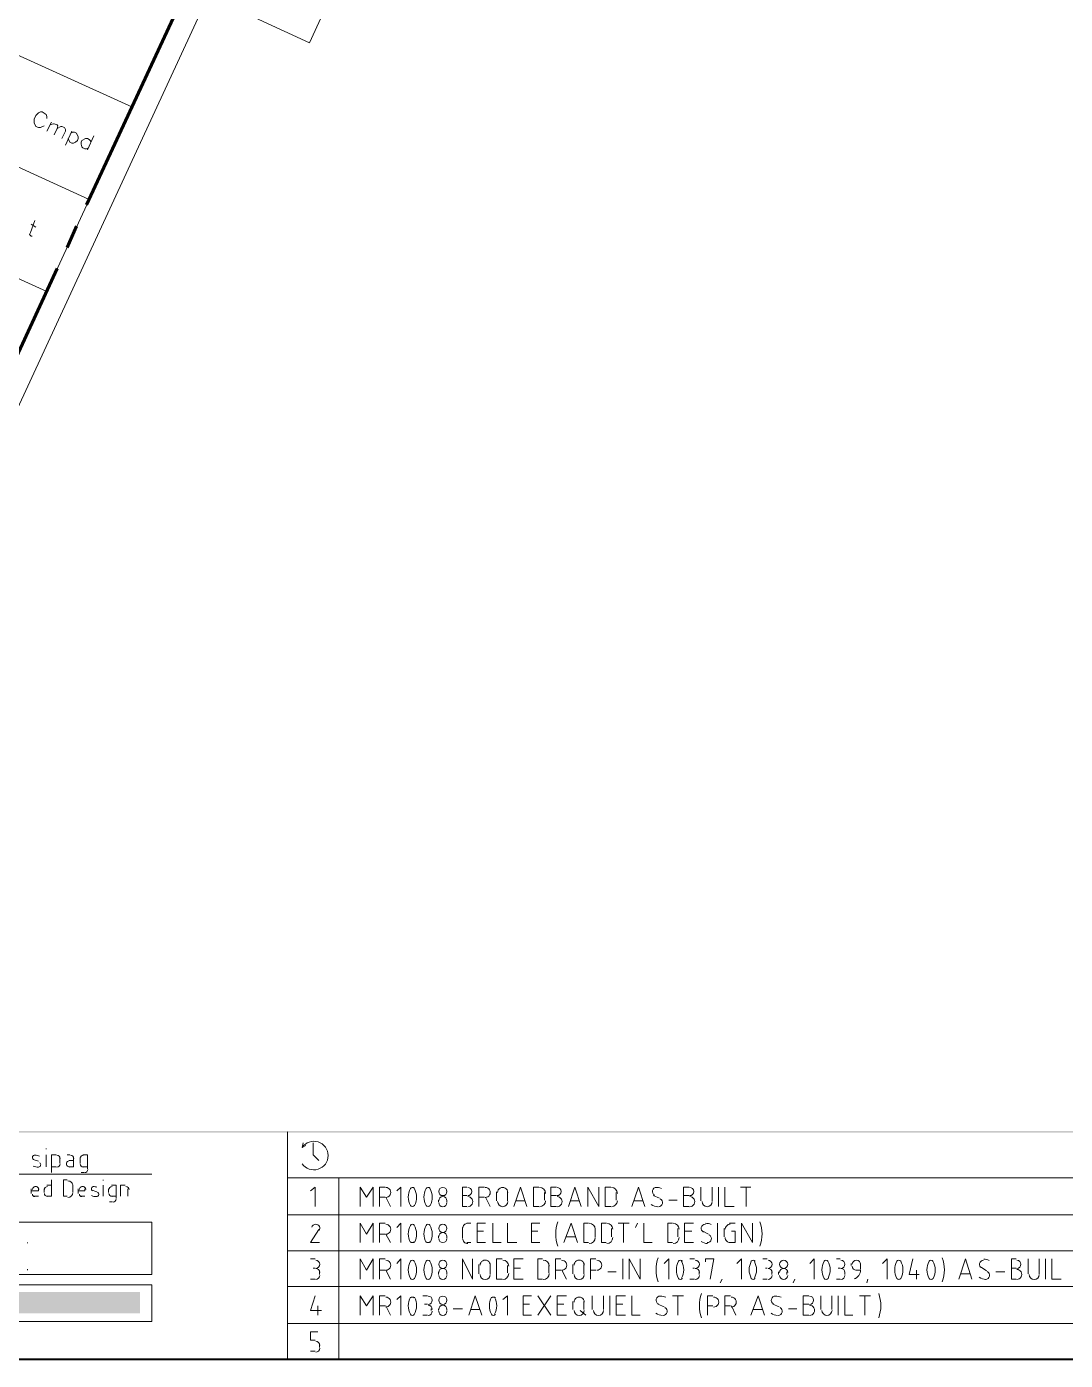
# Model space of a CAD drawing. Header units: millimetres. Extents: x 3.6 to 37.8, y 0.6 to 28.7.
# Drawn here: x 25.18 to 29.89, y 0.59 to 6.63 of the extents above; entities that cross this region are included whole.
import ezdxf

# ---------------------------------------------------------------- set-up
doc = ezdxf.new("R2010")
doc.units = ezdxf.units.MM
doc.layers.add('PDF_0', color=7, linetype='Continuous')
doc.layers.add('PDF_S45$BOUNDARY-NODE', color=3, linetype='Continuous')
doc.layers.add('PDF_S45$LOTS', color=254, linetype='Continuous', true_color=0xdcdcdc)
doc.layers.add('PDF_S45$SDU', color=157, linetype='Continuous', true_color=0x396472)

msp = doc.modelspace()

# ---------------------------------------------------------------- linework, layer by layer
at = {"layer": 'PDF_0', "lineweight": 0, "const_width": 0.00834}
msp.add_lwpolyline([(37.7648, 0.5988), (37.7648, 28.6993), (3.5681, 28.6993), (3.5681, 0.5988)], close=True, dxfattribs=at)
at = {"layer": 'PDF_0', "lineweight": 9}
for points in [[(24.8509, 18.7793), (24.6007, 18.2164), (26.623, 17.2907), (26.8649, 17.3866), (27.5946, 17.0613), (27.3194, 16.4359), (29.8755, 15.2558), (28.6788, 12.4495), (28.8622, 12.3619), (26.7064, 7.6042), (26.9024, 7.5124), (26.4646, 6.5575), (26.0059, 6.7702), (23.7125, 1.8123), (22.6951, 2.2751), (22.5241, 2.3377), (17.0491, 4.8479), (16.728, 4.7562), (15.4145, 5.3691)], [(26.3645, 1.6288), (26.3645, 0.5988)], [(26.4354, 1.5788), (26.4312, 1.5579), (26.4479, 1.5662)], [(26.4813, 1.5788), (26.4813, 1.5245), (26.5063, 1.4995)], [(25.272, 1.5496), (25.272, 1.5537)], [(25.272, 1.4703), (25.272, 1.5245)], [(25.297, 1.4453), (25.297, 1.5245), (25.3179, 1.5245)], [(25.3346, 1.512), (25.3346, 1.487)], [(25.3679, 1.5245), (25.3804, 1.5245)], [(25.3971, 1.512), (25.3971, 1.4703), (25.3763, 1.4703)], [(25.4263, 1.512), (25.4263, 1.487)], [(25.4597, 1.462), (25.4597, 1.5245), (25.4388, 1.5245)], [(25.2136, 1.5037), (25.2387, 1.4954)], [(25.3179, 1.4703), (25.297, 1.4703)], [(25.3763, 1.4995), (25.3971, 1.4995)], [(25.4388, 1.4703), (25.4597, 1.4703)], [(25.297, 1.412), (25.297, 1.3369), (25.2762, 1.3369)], [(25.3679, 1.412), (25.3512, 1.412), (25.3512, 1.3369), (25.3679, 1.3369)], [(25.4305, 1.4453), (25.443, 1.4453)], [(25.5306, 1.4078), (25.5306, 1.412)], [(25.2053, 1.3494), (25.2053, 1.3703)], [(25.2387, 1.3703), (25.2387, 1.3619), (25.2053, 1.3619)], [(25.2387, 1.3369), (25.2178, 1.3369)], [(25.2637, 1.3536), (25.2637, 1.3703)], [(25.2762, 1.3869), (25.297, 1.3869)], [(25.3929, 1.3578), (25.3929, 1.3869)], [(25.418, 1.3494), (25.418, 1.3703)], [(25.4472, 1.3703), (25.4472, 1.3619), (25.418, 1.3619)], [(25.4472, 1.3369), (25.4305, 1.3369)], [(25.4763, 1.3661), (25.5014, 1.3578)], [(25.5306, 1.3369), (25.5306, 1.3869)], [(25.5556, 1.3703), (25.5556, 1.3536)], [(25.5889, 1.3286), (25.5889, 1.3869), (25.5681, 1.3869)], [(25.5681, 1.3369), (25.5889, 1.3369)], [(25.6098, 1.3369), (25.6098, 1.3869), (25.6306, 1.3869)], [(25.6431, 1.3703), (25.6431, 1.3369)], [(26.4896, 1.291), (26.4896, 1.3786), (26.4688, 1.3619)], [(26.6939, 1.291), (26.6939, 1.3786), (26.7231, 1.3327), (26.7523, 1.3786), (26.7523, 1.291)], [(26.7815, 1.291), (26.7815, 1.3786), (26.8065, 1.3786)], [(26.8065, 1.3327), (26.7815, 1.3327)], [(26.8107, 1.3327), (26.8315, 1.291)], [(26.8774, 1.291), (26.8774, 1.3786), (26.8607, 1.3619)], [(27.1776, 1.3786), (27.1568, 1.3786), (27.1568, 1.291), (27.1776, 1.291)], [(27.1776, 1.3411), (27.1568, 1.3411)], [(27.2318, 1.291), (27.2318, 1.3786), (27.2569, 1.3786)], [(27.2569, 1.3327), (27.2318, 1.3327)], [(27.261, 1.3327), (27.2819, 1.291)], [(27.3111, 1.3161), (27.3111, 1.3578)], [(27.3611, 1.3578), (27.3611, 1.3161)], [(27.3903, 1.291), (27.4195, 1.3786), (27.4487, 1.291)], [(27.5029, 1.3786), (27.4779, 1.3786), (27.4779, 1.291), (27.5029, 1.291)], [(27.5279, 1.3202), (27.5279, 1.3536)], [(27.5821, 1.3786), (27.5571, 1.3786), (27.5571, 1.291), (27.5821, 1.291)], [(27.5821, 1.3411), (27.5571, 1.3411)], [(27.6363, 1.291), (27.6655, 1.3786), (27.6947, 1.291)], [(27.7239, 1.291), (27.7239, 1.3786), (27.7739, 1.291), (27.7739, 1.3786)], [(27.8281, 1.3786), (27.8031, 1.3786), (27.8031, 1.291), (27.8281, 1.291)], [(27.8531, 1.3202), (27.8531, 1.3536)], [(27.924, 1.291), (27.9532, 1.3786), (27.9824, 1.291)], [(28.0199, 1.3411), (28.0491, 1.3286)], [(28.1826, 1.3786), (28.1575, 1.3786), (28.1575, 1.291), (28.1826, 1.291)], [(28.1826, 1.3411), (28.1575, 1.3411)], [(28.2368, 1.3786), (28.2368, 1.3161)], [(28.2868, 1.3161), (28.2868, 1.3786)], [(28.316, 1.291), (28.316, 1.3786)], [(28.3452, 1.3786), (28.3452, 1.291), (28.3869, 1.291)], [(28.4161, 1.3786), (28.4619, 1.3786)], [(28.4411, 1.291), (28.4411, 1.3786)], [(25.5597, 1.3119), (25.5723, 1.3119)], [(27.0484, 1.3119), (27.0484, 1.3202)], [(27.0859, 1.3202), (27.0859, 1.3119)], [(27.4403, 1.3161), (27.3986, 1.3161)], [(27.6864, 1.3161), (27.6447, 1.3161)], [(27.9741, 1.3161), (27.9324, 1.3161)], [(28.0908, 1.3202), (28.1284, 1.3202)], [(26.6939, 1.1284), (26.6939, 1.216), (26.7231, 1.1659), (26.7523, 1.216), (26.7523, 1.1284)], [(26.7815, 1.1284), (26.7815, 1.216), (26.8065, 1.216)], [(26.8774, 1.1284), (26.8774, 1.216), (26.8607, 1.1951)], [(27.1776, 1.216), (27.1943, 1.216)], [(27.261, 1.1284), (27.2235, 1.1284), (27.2235, 1.216), (27.261, 1.216)], [(27.2944, 1.216), (27.2944, 1.1284), (27.3319, 1.1284)], [(27.3611, 1.216), (27.3611, 1.1284), (27.4028, 1.1284)], [(27.5071, 1.1284), (27.4695, 1.1284), (27.4695, 1.216), (27.5071, 1.216)], [(27.6155, 1.1284), (27.6488, 1.216), (27.678, 1.1284)], [(27.7281, 1.216), (27.7072, 1.216), (27.7072, 1.1284), (27.7281, 1.1284)], [(27.8073, 1.216), (27.7864, 1.216), (27.7864, 1.1284), (27.8073, 1.1284)], [(27.8615, 1.216), (27.9115, 1.216)], [(27.8865, 1.1284), (27.8865, 1.216)], [(27.9407, 1.1951), (27.9491, 1.216)], [(27.9782, 1.216), (27.9782, 1.1284), (28.0158, 1.1284)], [(28.1075, 1.216), (28.0867, 1.216), (28.0867, 1.1284), (28.1075, 1.1284)], [(28.2034, 1.1284), (28.1617, 1.1284), (28.1617, 1.216), (28.2034, 1.216)], [(28.3118, 1.1284), (28.3118, 1.216)], [(28.366, 1.216), (28.3911, 1.216)], [(28.4202, 1.1284), (28.4202, 1.216), (28.4703, 1.1284), (28.4703, 1.216)], [(26.5063, 1.1868), (26.4688, 1.1284), (26.5105, 1.1284)], [(26.8065, 1.1659), (26.7815, 1.1659)], [(26.8107, 1.1659), (26.8315, 1.1284)], [(27.0484, 1.1493), (27.0484, 1.1576)], [(27.0859, 1.1576), (27.0859, 1.1493)], [(27.1568, 1.1493), (27.1568, 1.1951)], [(27.2527, 1.1785), (27.2235, 1.1785)], [(27.4987, 1.1785), (27.4695, 1.1785)], [(27.6697, 1.1534), (27.628, 1.1534)], [(27.7572, 1.1534), (27.7572, 1.191)], [(27.8323, 1.1534), (27.8323, 1.191)], [(28.1325, 1.1534), (28.1325, 1.191)], [(28.1951, 1.1785), (28.1617, 1.1785)], [(28.2451, 1.1785), (28.2701, 1.1659)], [(28.341, 1.1534), (28.341, 1.191)], [(28.3744, 1.1785), (28.3911, 1.1785), (28.3911, 1.1284), (28.366, 1.1284)], [(25.1886, 1.1242), (25.1886, 1.1284)], [(27.1943, 1.1284), (27.1776, 1.1284)], [(26.4688, 1.0534), (26.4896, 1.0534)], [(26.6939, 0.9616), (26.6939, 1.0534), (26.7231, 1.0033), (26.7523, 1.0534), (26.7523, 0.9616)], [(26.7815, 0.9616), (26.7815, 1.0534), (26.8065, 1.0534)], [(26.8774, 0.9616), (26.8774, 1.0534), (26.8607, 1.0325)], [(27.1568, 0.9616), (27.1568, 1.0534), (27.2027, 0.9616), (27.2027, 1.0534)], [(27.2318, 0.9866), (27.2318, 1.0283)], [(27.2819, 1.0283), (27.2819, 0.9866)], [(27.3361, 1.0534), (27.3111, 1.0534), (27.3111, 0.9616), (27.3361, 0.9616)], [(27.432, 0.9616), (27.3903, 0.9616), (27.3903, 1.0534), (27.432, 1.0534)], [(27.5196, 1.0534), (27.4987, 1.0534), (27.4987, 0.9616), (27.5196, 0.9616)], [(27.5779, 0.9616), (27.5779, 1.0534), (27.603, 1.0534)], [(27.6572, 0.9866), (27.6572, 1.0283)], [(27.7072, 1.0283), (27.7072, 0.9866)], [(27.7364, 0.9616), (27.7364, 1.0534), (27.7614, 1.0534)], [(27.8823, 0.9616), (27.8823, 1.0534)], [(27.9115, 0.9616), (27.9115, 1.0534), (27.9616, 0.9616), (27.9616, 1.0534)], [(28.0908, 0.9616), (28.0908, 1.0534), (28.07, 1.0325)], [(28.1867, 1.0534), (28.2076, 1.0534)], [(28.2785, 0.9616), (28.2951, 1.0534), (28.2576, 1.0534), (28.2576, 1.0408)], [(28.4202, 0.9616), (28.4202, 1.0534), (28.3994, 1.0325)], [(28.5162, 1.0534), (28.537, 1.0534)], [(28.7497, 0.9616), (28.7497, 1.0534), (28.7288, 1.0325)], [(28.8497, 1.0534), (28.8664, 1.0534)], [(28.9165, 1.0325), (28.9165, 1.0242)], [(28.9582, 1.0075), (28.9582, 1.0325)], [(29.0791, 0.9616), (29.0791, 1.0534), (29.0582, 1.0325)], [(29.1958, 1.0534), (29.1792, 0.9825), (29.225, 0.9825)], [(29.4043, 0.9616), (29.4335, 1.0534), (29.4627, 0.9616)], [(29.6629, 1.0534), (29.642, 1.0534), (29.642, 0.9616), (29.6629, 0.9616)], [(29.7171, 1.0534), (29.7171, 0.9866)], [(29.7671, 0.9866), (29.7671, 1.0534)], [(29.7963, 0.9616), (29.7963, 1.0534)], [(29.8255, 1.0534), (29.8255, 0.9616), (29.8672, 0.9616)], [(25.1886, 1.0033), (25.1886, 1.0075)], [(26.4896, 1.0117), (26.4813, 1.0117)], [(26.5105, 0.995), (26.5105, 0.9825)], [(26.8065, 1.0033), (26.7815, 1.0033)], [(26.8107, 1.0033), (26.8315, 0.9616)], [(27.0484, 0.9825), (27.0484, 0.995)], [(27.0859, 0.995), (27.0859, 0.9825)], [(27.3611, 0.9908), (27.3611, 1.0242)], [(27.4195, 1.0117), (27.3903, 1.0117)], [(27.5487, 0.9908), (27.5487, 1.0242)], [(27.603, 1.0033), (27.5779, 1.0033)], [(27.6071, 1.0033), (27.628, 0.9616)], [(27.7614, 1.0033), (27.7364, 1.0033)], [(27.8156, 0.995), (27.8531, 0.995)], [(28.2076, 1.0117), (28.1992, 1.0117)], [(28.2284, 0.995), (28.2284, 0.9825)], [(28.537, 1.0117), (28.5287, 1.0117)], [(28.5578, 0.995), (28.5578, 0.9825)], [(28.587, 0.9825), (28.587, 0.995)], [(28.6246, 0.995), (28.6246, 0.9825)], [(28.8664, 1.0117), (28.8581, 1.0117)], [(28.8873, 0.995), (28.8873, 0.9825)], [(28.9373, 1.0033), (28.9582, 1.0033)], [(29.2125, 1.0033), (29.2125, 0.9616)], [(29.4544, 0.9866), (29.4127, 0.9866)], [(29.5044, 1.0158), (29.5294, 0.9991)], [(29.5711, 0.995), (29.6128, 0.995)], [(29.6629, 1.0117), (29.642, 1.0117)], [(26.4896, 0.9616), (26.4688, 0.9616)], [(28.2076, 0.9616), (28.1867, 0.9616)], [(28.3243, 0.9449), (28.3327, 0.9616)], [(28.537, 0.9616), (28.5162, 0.9616)], [(28.6538, 0.9449), (28.6621, 0.9616)], [(28.8664, 0.9616), (28.8497, 0.9616)], [(28.9873, 0.9449), (28.9915, 0.9616)], [(26.4896, 0.8866), (26.4688, 0.8198), (26.5188, 0.8198)], [(26.6939, 0.799), (26.6939, 0.8866), (26.7231, 0.8407), (26.7523, 0.8866), (26.7523, 0.799)], [(26.7815, 0.799), (26.7815, 0.8866), (26.8065, 0.8866)], [(26.8774, 0.799), (26.8774, 0.8866), (26.8607, 0.8699)], [(26.9775, 0.8866), (26.9983, 0.8866)], [(26.9983, 0.849), (26.9858, 0.849)], [(27.186, 0.799), (27.2152, 0.8866), (27.2444, 0.799)], [(27.3611, 0.799), (27.3611, 0.8866), (27.3403, 0.8699)], [(27.4695, 0.799), (27.432, 0.799), (27.432, 0.8866), (27.4695, 0.8866)], [(27.4612, 0.849), (27.432, 0.849)], [(27.4987, 0.8866), (27.5571, 0.799)], [(27.5571, 0.8866), (27.4987, 0.799)], [(27.628, 0.799), (27.5863, 0.799), (27.5863, 0.8866), (27.628, 0.8866)], [(27.6155, 0.849), (27.5863, 0.849)], [(27.6572, 0.824), (27.6572, 0.8615)], [(27.7072, 0.8615), (27.7072, 0.824)], [(27.7447, 0.8866), (27.7447, 0.824)], [(27.7948, 0.824), (27.7948, 0.8866)], [(27.824, 0.799), (27.824, 0.8866)], [(27.8948, 0.799), (27.8531, 0.799), (27.8531, 0.8866), (27.8948, 0.8866)], [(27.8823, 0.849), (27.8531, 0.849)], [(27.924, 0.8866), (27.924, 0.799), (27.9616, 0.799)], [(28.0408, 0.849), (28.07, 0.8365)], [(28.1075, 0.8866), (28.1575, 0.8866)], [(28.1325, 0.799), (28.1325, 0.8866)], [(28.266, 0.799), (28.266, 0.8866), (28.291, 0.8866)], [(28.3452, 0.799), (28.3452, 0.8866), (28.3702, 0.8866)], [(28.4619, 0.799), (28.4953, 0.8866), (28.5245, 0.799)], [(28.562, 0.849), (28.5912, 0.8365)], [(28.7246, 0.8866), (28.6996, 0.8866), (28.6996, 0.799), (28.7246, 0.799)], [(28.7246, 0.849), (28.6996, 0.849)], [(28.7788, 0.8866), (28.7788, 0.824)], [(28.8289, 0.824), (28.8289, 0.8866)], [(28.8581, 0.799), (28.8581, 0.8866)], [(28.8873, 0.8866), (28.8873, 0.799), (28.9248, 0.799)], [(28.954, 0.8866), (29.004, 0.8866)], [(28.979, 0.799), (28.979, 0.8866)], [(26.5021, 0.8407), (26.5021, 0.799)], [(26.8065, 0.8407), (26.7815, 0.8407)], [(26.8107, 0.8407), (26.8315, 0.799)], [(26.9983, 0.799), (26.9775, 0.799)], [(27.015, 0.8282), (27.015, 0.8198)], [(27.0484, 0.8198), (27.0484, 0.8282)], [(27.0859, 0.8282), (27.0859, 0.8198)], [(27.1151, 0.8282), (27.1568, 0.8282)], [(27.236, 0.824), (27.1943, 0.824)], [(27.6905, 0.8198), (27.7155, 0.799)], [(28.291, 0.8407), (28.266, 0.8407)], [(28.3702, 0.8407), (28.3452, 0.8407)], [(28.3744, 0.8407), (28.3952, 0.799)], [(28.5162, 0.824), (28.4745, 0.824)], [(28.6329, 0.8282), (28.6704, 0.8282)], [(26.4896, 0.6864), (26.4688, 0.6864), (26.4688, 0.7239), (26.5021, 0.7239)], [(26.5105, 0.6531), (26.5105, 0.6656)], [(26.4688, 0.6364), (26.4896, 0.6364)]]:
    msp.add_lwpolyline(points, dxfattribs=at)
for points in [[(25.2431, 1.5188, 0.094476), (25.2226, 1.5234, 0.787413), (25.2156, 1.504)], [(25.2139, 1.4738, 0.141729), (25.2376, 1.4692, 0.787414), (25.2422, 1.489)], [(25.4784, 1.3399, 0.141729), (25.5003, 1.3358, 0.787414), (25.5049, 1.3555)], [(26.5086, 1.182, 0.590549), (26.4929, 1.2107, 0.338563), (26.4746, 1.197)], [(26.9396, 1.1284, 0.251965), (26.9389, 1.2065, 0.503957), (26.9215, 1.2054, 0.251965), (26.9215, 1.1284)], [(27.0105, 1.1284, 0.251965), (27.0098, 1.2065, 0.503957), (26.9924, 1.2054, 0.251965), (26.9924, 1.1284)], [(26.5115, 0.9918, 0.414213), (26.4927, 1.0105, 1), (26.4927, 1.0481)], [(28.1524, 1.0438, 0.503957), (28.135, 1.0428, 0.251965), (28.135, 0.9657, 0.503957), (28.1524, 0.9647)], [(28.2295, 0.9918, 0.414213), (28.2107, 1.0105, 1), (28.2107, 1.0481)], [(28.4818, 1.0438, 0.503957), (28.4644, 1.0428, 0.251965), (28.4644, 0.9657, 0.503957), (28.4818, 0.9647)], [(28.5589, 0.9918, 0.414213), (28.5402, 1.0105, 1), (28.5402, 1.0481)], [(28.8884, 0.9918, 0.414213), (28.8696, 1.0105, 1), (28.8696, 1.0481)], [(26.9215, 0.8802, 0.251965), (26.9215, 0.8031, 0.503957), (26.9389, 0.8021, 0.251965), (26.9396, 0.8802)], [(27.2885, 0.8802, 0.251965), (27.2885, 0.8031, 0.503957), (27.3059, 0.8021)], [(28.0782, 0.8804, 0.094476), (28.0529, 0.8854, 0.787412), (28.0438, 0.8499)], [(28.5994, 0.8804, 0.094476), (28.5742, 0.8854, 0.787412), (28.565, 0.8499)]]:
    msp.add_lwpolyline(points, format="xyb", dxfattribs=at)
at = {"layer": 'PDF_0', "color": 8, "lineweight": 0, "true_color": 0x808080}
for points in [[(24.4714, 1.437), (25.7516, 1.437)], [(26.3645, 1.4203), (32.0647, 1.4203)], [(26.598, 1.4203), (26.598, 0.5988)], [(26.3645, 1.2535), (32.0647, 1.2535)], [(26.3645, 1.0909), (32.0647, 1.0909)], [(26.3645, 0.9283), (32.0647, 0.9283)], [(26.3645, 0.7615), (32.0647, 0.7615)]]:
    msp.add_lwpolyline(points, dxfattribs=at)
at = {"layer": 'PDF_0', "lineweight": 9}
for points in [[(26.9396, 1.2952, 0.251965), (26.9389, 1.3733, 0.503957), (26.9215, 1.3722, 0.251965), (26.9215, 1.2952, 0.503957)], [(27.0105, 1.2952, 0.251965), (27.0098, 1.3733, 0.503957), (26.9924, 1.3722, 0.251965), (26.9924, 1.2952, 0.503957)], [(26.9396, 0.9657, 0.251965), (26.9389, 1.0438, 0.503957), (26.9215, 1.0428, 0.251965), (26.9215, 0.9657, 0.503957)], [(27.0105, 0.9657, 0.251965), (27.0098, 1.0438, 0.503957), (26.9924, 1.0428, 0.251965), (26.9924, 0.9657, 0.503957)], [(28.8119, 0.9657, 0.251965), (28.8113, 1.0438, 0.503957), (28.7938, 1.0428, 0.251965), (28.7938, 0.9657, 0.503957)], [(29.1414, 0.9657, 0.251965), (29.1407, 1.0438, 0.503957), (29.1233, 1.0428, 0.251965), (29.1233, 0.9657, 0.503957)], [(29.2873, 0.9657, 0.251965), (29.2866, 1.0438, 0.503957), (29.2692, 1.0428, 0.251965), (29.2692, 0.9657, 0.503957)]]:
    msp.add_lwpolyline(points, format="xyb", close=True, dxfattribs=at)
at = {"layer": 'PDF_0', "color": 254, "lineweight": 0, "true_color": 0xdcdcdc}
for points in [[(22.5408, 0.9825), (25.7516, 0.9825), (25.7516, 1.2201), (22.5408, 1.2201)], [(22.5408, 0.9366), (25.7516, 0.9366), (25.7516, 0.7698), (22.5408, 0.7698)]]:
    msp.add_lwpolyline(points, close=True, dxfattribs=at)
at = {"layer": 'PDF_0', "lineweight": 9}
for centre in [(27.0682, 1.3587), (27.0682, 1.1919), (27.0682, 1.0293), (28.6111, 1.0293), (27.0682, 0.8667)]:
    msp.add_circle(centre, 0.0188, dxfattribs=at)
for centre, radius, start, end in [((26.4844, 1.5214), 0.0646, 215.00246, 144.99754), ((25.3209, 1.5088), 0.0146, 359.99993, 90.00007), ((25.3835, 1.5088), 0.0146, 359.99993, 90.00007), ((25.4419, 1.5088), 0.0146, 89.99993, 180.00007), ((25.3209, 1.4838), 0.0146, 269.99993, 0.00007), ((25.3793, 1.4838), 0.0146, 89.99993, 270.00007), ((25.4419, 1.4838), 0.0146, 179.99993, 270.00007), ((25.446, 1.4588), 0.0146, 269.99993, 0.00007), ((25.371, 1.3837), 0.0229, 0, 90.00005), ((25.225, 1.3671), 0.0146, 359.99993, 180.00007), ((25.2209, 1.3462), 0.0104, 180.00006, 269.99994), ((25.2792, 1.3671), 0.0146, 89.99993, 180.00007), ((25.2792, 1.3504), 0.0146, 179.99993, 270.00007), ((25.371, 1.3546), 0.0229, 269.99995, 359.99995), ((25.4377, 1.3671), 0.0146, 359.99993, 180.00007), ((25.4335, 1.3462), 0.0104, 180.00006, 269.99994), ((25.4877, 1.3712), 0.0104, 87.03913, 239.90849), ((25.4836, 1.3337), 0.048, 66.67611, 88.26417), ((25.5711, 1.3671), 0.0146, 89.99993, 180.00007), ((25.5711, 1.3504), 0.0146, 179.99993, 270.00007), ((25.6337, 1.3671), 0.0146, 359.99993, 90.00007), ((26.8096, 1.3546), 0.0229, 269.99995, 90.00005), ((27.0682, 1.317), 0.0188, 0, 179.99998), ((27.1808, 1.3587), 0.0188, 270.00002, 89.99998), ((27.1808, 1.3129), 0.0229, 269.99995, 90.00005), ((27.26, 1.3546), 0.0229, 269.99995, 90.00005), ((27.3392, 1.3546), 0.0229, 0, 180.00005), ((27.506, 1.3504), 0.0271, 0, 89.99999), ((27.5852, 1.3587), 0.0188, 270.00002, 89.99998), ((27.5852, 1.3129), 0.0229, 269.99995, 90.00005), ((27.8313, 1.3504), 0.0271, 0, 89.99999), ((28.0356, 1.3587), 0.0188, 90.24168, 243.11097), ((28.0314, 1.3087), 0.0688, 67.89552, 89.48369), ((28.1857, 1.3587), 0.0188, 270.00002, 89.99998), ((28.1857, 1.3129), 0.0229, 269.99995, 90.00005), ((25.5753, 1.3254), 0.0146, 269.99993, 0.00007), ((27.0682, 1.3087), 0.0188, 180.00002, 359.99998), ((27.3392, 1.3129), 0.0229, 179.99995, 359.99995), ((27.506, 1.317), 0.0271, 270.00001, 359.99999), ((27.8313, 1.317), 0.0271, 270.00001, 359.99999), ((28.0439, 1.3462), 0.0563, 235.43158, 267.69837), ((28.0439, 1.3087), 0.0188, 270.24168, 63.11097), ((28.265, 1.3129), 0.0229, 179.99995, 359.99995), ((26.8096, 1.1878), 0.0229, 269.99995, 90.00005), ((27.1808, 1.1919), 0.0229, 89.99995, 180.00005), ((27.7354, 1.1669), 0.1564, 159.47205, 200.52795), ((27.7312, 1.1878), 0.0271, 0, 89.99999), ((27.8104, 1.1878), 0.0271, 0, 89.99999), ((28.1107, 1.1878), 0.0271, 0, 89.99999), ((28.2566, 1.1919), 0.0188, 90.24168, 243.11097), ((28.2566, 1.1461), 0.0688, 67.89552, 89.48369), ((28.3692, 1.1878), 0.0229, 89.99995, 180.00005), ((28.3567, 1.1669), 0.1564, 339.47205, 20.52795), ((27.0682, 1.1544), 0.0188, 0, 179.99998), ((27.7312, 1.1502), 0.0271, 270.00001, 359.99999), ((27.8104, 1.1502), 0.0271, 270.00001, 359.99999), ((28.1107, 1.1502), 0.0271, 270.00001, 359.99999), ((28.265, 1.1461), 0.0188, 270.24168, 63.11097), ((28.3692, 1.1502), 0.0229, 179.99995, 270.00005), ((26.9306, 1.1377), 0.0104, 216.50769, 323.49231), ((27.0014, 1.1377), 0.0104, 216.50769, 323.49231), ((27.0682, 1.1461), 0.0188, 180.00002, 359.99998), ((27.1808, 1.1461), 0.0229, 179.99995, 270.00005), ((28.2691, 1.1794), 0.0563, 235.43158, 267.69837), ((26.8096, 1.0251), 0.0229, 269.99995, 90.00005), ((27.26, 1.0251), 0.0229, 0, 180.00005), ((27.3392, 1.021), 0.0271, 0, 89.99999), ((27.5227, 1.021), 0.0271, 0, 89.99999), ((27.6061, 1.0251), 0.0229, 269.99995, 90.00005), ((27.6853, 1.0251), 0.0229, 0, 180.00005), ((27.7646, 1.0251), 0.0229, 269.99995, 90.00005), ((28.1899, 1.0043), 0.1564, 159.47205, 200.52795), ((28.0773, 1.0043), 0.0813, 331.71573, 28.28427), ((28.4067, 1.0043), 0.0813, 331.71573, 28.28427), ((28.9405, 1.0293), 0.0188, 0, 179.99998), ((29.1824, 1.0043), 0.1564, 339.47205, 20.52795), ((29.516, 1.0293), 0.0188, 90.24168, 243.11097), ((29.516, 0.9834), 0.0688, 67.89552, 89.48369), ((29.6661, 1.0293), 0.0188, 270.00002, 89.99998), ((26.4927, 0.9793), 0.0188, 270.00002, 359.99998), ((27.0682, 0.9918), 0.0188, 0, 179.99998), ((27.0682, 0.9793), 0.0188, 180.00002, 359.99998), ((27.26, 0.9834), 0.0229, 179.99995, 359.99995), ((27.3392, 0.9876), 0.0271, 270.00001, 359.99999), ((27.5227, 0.9876), 0.0271, 270.00001, 359.99999), ((27.6853, 0.9834), 0.0229, 179.99995, 359.99995), ((28.2107, 0.9793), 0.0188, 270.00002, 359.99998), ((28.5402, 0.9793), 0.0188, 270.00002, 359.99998), ((28.6111, 0.9918), 0.0188, 0, 179.99998), ((28.6111, 0.9793), 0.0188, 180.00002, 359.99998), ((28.8696, 0.9793), 0.0188, 270.00002, 359.99998), ((28.9405, 1.021), 0.0188, 180.00002, 269.99998), ((28.9155, 1.0043), 0.0438, 289.00076, 359.99996), ((29.5285, 1.0168), 0.0563, 235.43158, 267.69837), ((29.5243, 0.9793), 0.0188, 270.24168, 63.11097), ((29.6661, 0.9834), 0.0229, 269.99995, 90.00005), ((29.7453, 0.9834), 0.0229, 179.99995, 359.99995), ((26.8096, 0.8583), 0.0229, 269.99995, 90.00005), ((26.9306, 0.8708), 0.0104, 36.50769, 143.49231), ((27.0014, 0.8667), 0.0188, 270.00002, 89.99998), ((27.2975, 0.8708), 0.0104, 36.50769, 143.49231), ((27.2308, 0.8416), 0.0813, 331.71573, 28.28427), ((27.6853, 0.8583), 0.0229, 0, 180.00005), ((28.3859, 0.8416), 0.1564, 159.47205, 200.52795), ((28.2941, 0.8583), 0.0229, 269.99995, 90.00005), ((28.3734, 0.8583), 0.0229, 269.99995, 90.00005), ((28.7278, 0.8667), 0.0188, 270.00002, 89.99998), ((28.8946, 0.8416), 0.1564, 339.47205, 20.52795), ((27.0014, 0.825), 0.0188, 0, 89.99998), ((27.0014, 0.8166), 0.0188, 270.00002, 359.99998), ((27.0682, 0.825), 0.0188, 0, 179.99998), ((27.0682, 0.8166), 0.0188, 180.00002, 359.99998), ((27.6853, 0.8208), 0.0229, 179.99995, 359.99995), ((27.7729, 0.8208), 0.0229, 179.99995, 359.99995), ((28.0648, 0.8542), 0.0563, 235.43158, 267.69837), ((28.0648, 0.8166), 0.0188, 270.24168, 63.11097), ((28.586, 0.8542), 0.0563, 235.43158, 267.69837), ((28.586, 0.8166), 0.0188, 270.24168, 63.11097), ((28.7278, 0.8208), 0.0229, 269.99995, 90.00005), ((28.8071, 0.8208), 0.0229, 179.99995, 359.99995), ((26.4927, 0.6623), 0.0188, 0, 89.99998), ((26.4927, 0.6498), 0.0188, 270.00002, 359.99998)]:
    msp.add_arc(centre, radius, start, end, dxfattribs=at)
at = {"layer": 'PDF_0', "transparency": 33554559}
for points in [[(3.5681, 1.633), (3.5681, 1.6246), (37.7648, 1.633)], [(3.5681, 1.6246), (37.7648, 1.633), (37.7648, 1.6246)]]:
    msp.add_solid(points, dxfattribs=at)
at = {"layer": 'PDF_0', "color": 61, "true_color": 0xdfff7f, "transparency": 33554559}
for points in [[(24.6507, 0.9032), (24.6507, 0.8073), (25.6973, 0.9032)], [(24.6507, 0.8073), (25.6973, 0.9032), (25.6973, 0.8073)]]:
    msp.add_solid(points, dxfattribs=at)
at = {"layer": 'PDF_S45$BOUNDARY-NODE', "lineweight": 60}
for points in [[(25.4555, 5.8236), (25.9559, 6.9036), (26.4146, 6.6951), (26.7648, 7.4624), (26.5688, 7.55), (27.0108, 8.5257)], [(25.4096, 5.7277), (25.3679, 5.6318)], [(25.3221, 5.5359), (24.8759, 4.5685)]]:
    msp.add_lwpolyline(points, dxfattribs=at)
at = {"layer": 'PDF_S45$LOTS', "lineweight": 0}
for points in [[(23.618, 1.8556), (25.9559, 6.9036)], [(25.664, 6.2656), (24.7091, 6.6993)], [(25.468, 5.8487), (24.5173, 6.2823)], [(25.2762, 5.4317), (24.3296, 5.8612)]]:
    msp.add_lwpolyline(points, dxfattribs=at)
at = {"layer": 'PDF_S45$SDU', "lineweight": 0}
for points in [[(25.2637, 6.1822), (25.247, 6.1739), (25.2387, 6.1739), (25.2262, 6.1781), (25.2178, 6.1948), (25.2178, 6.2114), (25.2262, 6.2281), (25.2387, 6.2406), (25.247, 6.2448), (25.2553, 6.2448), (25.2679, 6.2365), (25.272, 6.2323), (25.2762, 6.2239), (25.2762, 6.2156)], [(25.2762, 6.1572), (25.297, 6.1989)], [(25.2887, 6.1864), (25.3054, 6.1906), (25.3096, 6.1906), (25.3221, 6.1864), (25.3262, 6.1822), (25.3221, 6.1697), (25.3096, 6.1405)], [(25.3221, 6.1697), (25.3387, 6.1781), (25.3429, 6.1781), (25.3554, 6.1739), (25.3596, 6.1656), (25.3596, 6.1572), (25.3429, 6.1239)], [(25.3596, 6.0947), (25.3888, 6.1572)], [(25.3846, 6.1489), (25.3929, 6.1531), (25.4013, 6.1531), (25.4096, 6.1489), (25.418, 6.1322), (25.418, 6.1239), (25.4138, 6.1155), (25.4055, 6.1072), (25.3971, 6.103), (25.3888, 6.103), (25.3804, 6.1072), (25.3721, 6.1239)], [(25.4638, 6.0822), (25.4555, 6.078), (25.4472, 6.078), (25.4388, 6.0822), (25.4346, 6.0863), (25.4305, 6.0988), (25.4305, 6.1072), (25.4346, 6.1155), (25.4513, 6.1239), (25.4597, 6.1239), (25.468, 6.1197), (25.4722, 6.1155), (25.4763, 6.1072)], [(25.4597, 6.0738), (25.4889, 6.1364)], [(25.2095, 5.6819), (25.2053, 5.6819), (25.197, 5.6902), (25.2011, 5.6985), (25.222, 5.7528)], [(25.2262, 5.7236), (25.2053, 5.7361)]]:
    msp.add_lwpolyline(points, dxfattribs=at)

doc.saveas('drawing.dxf')
